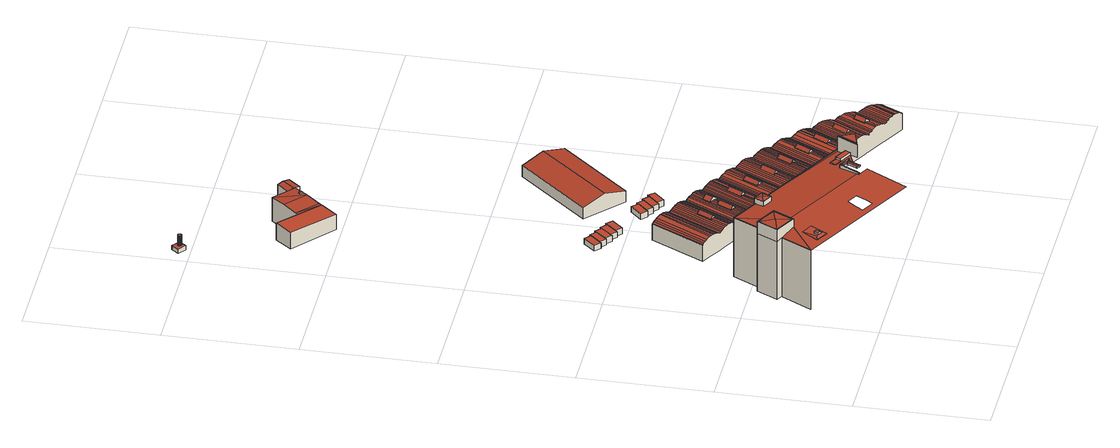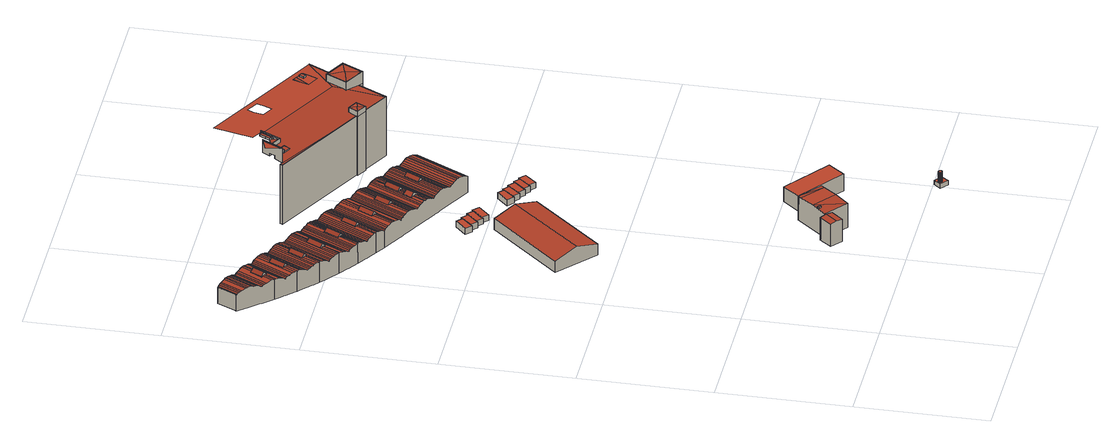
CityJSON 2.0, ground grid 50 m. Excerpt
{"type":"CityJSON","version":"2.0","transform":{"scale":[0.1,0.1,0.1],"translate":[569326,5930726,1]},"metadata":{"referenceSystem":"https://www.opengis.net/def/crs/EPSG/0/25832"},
"CityObjects":{
"building1":{"type":"Building","attributes":{"Grundfläche 2D":"4232.058276","Grundhöhe NN":"5.344"},"children":["building1-1","building1-2","building1-3","building1-4","building1-5","building1-6","building1-7","building1-8","building1-9","building1-10"],"geometry":[{"type":"MultiSurface","lod":"3","boundaries":[[[0,1,2,3,4,5]],[[6,7,8,9]],[[10,3,2,11]],[[7,6,10,11]],[[12,13,14]],[[11,2,1]],[[15,16,12,14]],[[5,17,0]],[[14,18,19,15]],[[18,14,13,20]],[[7,21,22,8]],[[21,23,24,22]],[[25,16,15,19],[26,27,28,29]],[[30,31,32]],[[18,20,33]],[[19,18,33,25]],[[32,34,30]],[[23,35,36,24]],[[34,37,30]],[[31,30,37,38,39]],[[40,41,42]],[[35,43,44,36]],[[45,46,43,35,47]],[[48,49,50,51,41,40,52,17,5,4,53],[54,55,56,57,58,59],[13,12,16,25,33,20]],[[43,60,61,44]],[[62,63,64]],[[62,64,65,66,67,68]],[[60,69,70,61]],[[71,72,66,65,64]],[[69,73,74,70]],[[72,71,64,63,75]],[[73,76,77,74]],[[78,79,80,81,82,83,76,84,85,86,87,60,43,46,45,88,42,41,51,89,90,91,92,93,94,95,96]],[[97,76,83]],[[76,97,98,77]],[[99,100,101]],[[99,102,100]],[[100,102,103,104,105,106]],[[103,107,104]],[[82,108,109,97,83]],[[110,111,112,113]],[[96,95,114,112,111,78]],[[115,113,112,114]],[[79,110,113,115,81,80]],[[115,114,95,94,116,117,118,119,120,121,122,82,81]],[[122,121,120,119,123,124,125,126]],[[127,128,129,130]],[[131,132,133,134]],[[133,135,134]],[[97,109,136,98]]],"semantics":{"surfaces":[{"type":"WallSurface"},{"type":"RoofSurface"}],"values":[0,0,1,0,0,1,1,1,1,0,0,0,1,1,0,1,1,0,1,1,1,0,1,1,0,1,1,0,1,0,1,0,1,1,0,1,1,1,1,1,0,0,1,0,0,0,0,0,1,0]}}]},
"building1-1":{"type":"BuildingInstallation","parents":["building1"],"geometry":[{"type":"MultiSurface","lod":"3","boundaries":[[[137,138,139,140]],[[140,139,29,28]],[[137,140,28,27]],[[138,137,27,26]],[[139,138,26,29]]],"semantics":{"surfaces":[{"type":"RoofSurface"},{"type":"WallSurface"}],"values":[0,1,1,1,1]}}]},
"building1-2":{"type":"BuildingInstallation","parents":["building1"],"geometry":[{"type":"MultiSurface","lod":"3","boundaries":[[[141,142,143,144]],[[141,23,21,142]],[[144,143,32,31]]],"semantics":{"surfaces":[{"type":"RoofSurface"},{"type":"WallSurface"}],"values":[0,1,1]}}]},
"building1-3":{"type":"BuildingInstallation","parents":["building1"],"geometry":[{"type":"MultiSurface","lod":"3","boundaries":[[[145,146,147,143,142,148,149,150,151,152,153,141,144,154]],[[148,142,21,7,11,1,0,17,52,150,149]],[[88,151,150,52,40,42]],[[155,156,35,23,141,153,152,151,88,45,47]],[[38,37,146,145,154,144,31,39]],[[147,146,37,34]],[[143,147,34,32]]],"semantics":{"surfaces":[{"type":"RoofSurface"},{"type":"WallSurface"}],"values":[0,1,1,1,1,1,1]}}]},
"building1-4":{"type":"BuildingInstallation","parents":["building1"],"geometry":[{"type":"MultiSurface","lod":"3","boundaries":[[[157,158,159,156,155,160]],[[60,43,159,158]],[[43,35,156,159]],[[46,161,160,155,47]],[[157,160,161,87]]],"semantics":{"surfaces":[{"type":"RoofSurface"},{"type":"WallSurface"}],"values":[0,1,1,1,1]}}]},
"building1-5":{"type":"BuildingInstallation","parents":["building1"],"geometry":[{"type":"MultiSurface","lod":"3","boundaries":[[[162,163,63,62]],[[162,86,85,163]]],"semantics":{"surfaces":[{"type":"RoofSurface"},{"type":"WallSurface"}],"values":[0,1]}}]},
"building1-6":{"type":"BuildingInstallation","parents":["building1"],"geometry":[{"type":"MultiSurface","lod":"3","boundaries":[[[72,63,163,164,165,166,167,162,62,66]],[[168,76,73,166,165,164,163,85,84,169]],[[166,73,69,167]],[[157,87,86,162,167,69,60,158]],[[67,66,62,68]],[[63,72,75]]],"semantics":{"surfaces":[{"type":"RoofSurface"},{"type":"WallSurface"}],"values":[0,1,1,1,1,1]}}]},
"building1-7":{"type":"BuildingInstallation","parents":["building1"],"geometry":[{"type":"MultiSurface","lod":"3","boundaries":[[[170,171,172,173,174,175,176]],[[171,177,178,179,174,173,172]],[[180,181,174,179,182,183]],[[184,175,174,181,185]],[[186,187,176,175,184,188]],[[170,176,187,189]],[[103,171,170,189,107]],[[99,101,190,177,171,103,102]],[[191,178,177,190,192]],[[179,178,191,182]]],"semantics":{"surfaces":[{"type":"RoofSurface"},{"type":"WallSurface"}],"values":[0,0,1,1,1,1,1,1,1,1]}}]},
"building1-8":{"type":"BuildingInstallation","parents":["building1"],"geometry":[{"type":"MultiSurface","lod":"3","boundaries":[[[169,193,194,108,109,195,168]],[[97,195,109]],[[168,195,97,76]],[[193,169,84,83]],[[83,196,194,193]],[[194,196,108]]],"semantics":{"surfaces":[{"type":"RoofSurface"},{"type":"WallSurface"}],"values":[0,1,1,1,1,1]}}]},
"building1-9":{"type":"BuildingInstallation","parents":["building1"],"geometry":[{"type":"MultiSurface","lod":"3","boundaries":[[[197,198,199,200,201,202,203,204,205,206]],[[197,50,49,198]],[[207,208,209,210,202,201,200,211,199,212,213]],[[105,203,202,210,106]],[[91,205,204,92]],[[206,205,91,90,89]],[[197,206,89,51,50]]],"semantics":{"surfaces":[{"type":"RoofSurface"},{"type":"WallSurface"}],"values":[0,1,1,1,1,1,1]}}]},
"building1-10":{"type":"BuildingInstallation","parents":["building1"],"geometry":[{"type":"MultiSurface","lod":"3","boundaries":[[[214,111,110,215,216,217]],[[218,219,216,215]],[[78,111,214,220]],[[110,79,218,215]],[[219,221,217,216]],[[221,220,214,217]]],"semantics":{"surfaces":[{"type":"RoofSurface"},{"type":"WallSurface"}],"values":[0,1,1,1,1,1]}}]},
"building2":{"type":"Building","attributes":{"Grundfläche 2D":"17.671899","Grundhöhe NN":"5.430"},"geometry":[{"type":"Solid","lod":"3","boundaries":[[[[222,223,224,225]],[[223,222,226,227]],[[224,223,227,228]],[[225,224,228,229]],[[222,225,229,226]],[[227,226,229,228]]]],"semantics":{"surfaces":[{"type":"RoofSurface"},{"type":"WallSurface"},{"type":"GroundSurface"}],"values":[[0,1,1,1,1,2]]}}]},
"building3":{"type":"Building","attributes":{"Grundfläche 2D":"17.620661","Grundhöhe NN":"5.387"},"geometry":[{"type":"Solid","lod":"3","boundaries":[[[[230,231,232,233]],[[231,230,234,235]],[[232,231,235,236]],[[233,232,236,237]],[[230,233,237,234]],[[235,234,237,236]]]],"semantics":{"surfaces":[{"type":"RoofSurface"},{"type":"WallSurface"},{"type":"GroundSurface"}],"values":[[0,1,1,1,1,2]]}}]},
"building4":{"type":"Building","attributes":{"Grundfläche 2D":"17.917805","Grundhöhe NN":"5.372"},"geometry":[{"type":"Solid","lod":"3","boundaries":[[[[238,239,240,241]],[[239,238,242,243]],[[240,239,243,244]],[[241,240,244,245]],[[238,241,245,242]],[[243,242,245,244]]]],"semantics":{"surfaces":[{"type":"RoofSurface"},{"type":"WallSurface"},{"type":"GroundSurface"}],"values":[[0,1,1,1,1,2]]}}]},
"building5":{"type":"Building","attributes":{"Grundfläche 2D":"17.770800","Grundhöhe NN":"5.353"},"geometry":[{"type":"Solid","lod":"3","boundaries":[[[[246,247,248,249]],[[247,246,250,251]],[[248,247,251,252]],[[249,248,252,253]],[[246,249,253,250]],[[251,250,253,252]]]],"semantics":{"surfaces":[{"type":"RoofSurface"},{"type":"WallSurface"},{"type":"GroundSurface"}],"values":[[0,1,1,1,1,2]]}}]},
"building6":{"type":"Building","attributes":{"Grundfläche 2D":"17.870424","Grundhöhe NN":"5.339"},"geometry":[{"type":"Solid","lod":"3","boundaries":[[[[254,255,256,257]],[[255,254,258,259]],[[256,255,259,260]],[[257,256,260,261]],[[254,257,261,258]],[[259,258,261,260]]]],"semantics":{"surfaces":[{"type":"RoofSurface"},{"type":"WallSurface"},{"type":"GroundSurface"}],"values":[[0,1,1,1,1,2]]}}]},
"building7":{"type":"Building","attributes":{"Grundfläche 2D":"12.227384","Grundhöhe NN":"4.898"},"children":["building7-1"],"geometry":[{"type":"Solid","lod":"3","boundaries":[[[[262,263,264,265]],[[263,262,266,267]],[[264,263,267,268]],[[265,264,268,269]],[[262,265,269,266]],[[267,266,269,268]]]],"semantics":{"surfaces":[{"type":"RoofSurface"},{"type":"WallSurface"},{"type":"GroundSurface"}],"values":[[0,1,1,1,1,2]]}}]},
"building7-1":{"type":"BuildingInstallation","parents":["building7"],"geometry":[{"type":"MultiSurface","lod":"3","boundaries":[[[270,271,272,273,274,275,276,277,278,279,280,281,282,283,284,285,286,287,288,289,290,291,292,293,294,295,296,297,298,299,300,301,302,303,304,305,306,307,308,309,310,311,312,313,314,315,316,317,318,319,320,321]],[[274,273,322,323]],[[275,274,323,324]],[[276,275,324,325]],[[277,276,325,326]],[[271,270,327,328]],[[272,271,328,329]],[[273,272,329,322]],[[278,277,326,330]],[[279,278,330,331]],[[280,279,331,332]],[[281,280,332,333]],[[282,281,333,334]],[[283,282,334,335]],[[284,283,335,336]],[[285,284,336,337]],[[286,285,337,338]],[[287,286,338,339]],[[288,287,339,340]],[[289,288,340,341]],[[290,289,341,342]],[[291,290,342,343]],[[292,291,343,344]],[[293,292,344,345]],[[294,293,345,346]],[[295,294,346,347]],[[296,295,347,348]],[[297,296,348,349]],[[298,297,349,350]],[[299,298,350,351]],[[300,299,351,352]],[[301,300,352,353]],[[302,301,353,354]],[[303,302,354,355]],[[304,303,355,356]],[[305,304,356,357]],[[306,305,357,358]],[[307,306,358,359]],[[308,307,359,360]],[[309,308,360,361]],[[310,309,361,362]],[[311,310,362,363]],[[312,311,363,364]],[[313,312,364,365]],[[314,313,365,366]],[[315,314,366,367]],[[316,315,367,368]],[[317,316,368,369]],[[318,317,369,370]],[[319,318,370,371]],[[320,319,371,372]],[[321,320,372,373]],[[270,321,373,327]]],"semantics":{"surfaces":[{"type":"RoofSurface"},{"type":"WallSurface"}],"values":[0,1,1,1,1,1,1,1,1,1,1,1,1,1,1,1,1,1,1,1,1,1,1,1,1,1,1,1,1,1,1,1,1,1,1,1,1,1,1,1,1,1,1,1,1,1,1,1,1,1,1,1,1]}}]},
"building8":{"type":"Building","attributes":{"Grundfläche 2D":"169.383921","Grundhöhe NN":"5.708"},"geometry":[{"type":"Solid","lod":"3","boundaries":[[[[374,375,376,377]],[[375,374,378,379]],[[376,375,379,380]],[[377,376,380,381]],[[374,377,381,378]],[[379,378,381,380]]]],"semantics":{"surfaces":[{"type":"RoofSurface"},{"type":"WallSurface"},{"type":"GroundSurface"}],"values":[[0,1,1,1,1,2]]}}]},
"building9":{"type":"Building","attributes":{"Grundfläche 2D":"17.768651","Grundhöhe NN":"5.305"},"geometry":[{"type":"Solid","lod":"3","boundaries":[[[[382,383,384,385]],[[383,382,386,387]],[[384,383,387,388]],[[385,384,388,389]],[[382,385,389,386]],[[387,386,389,388]]]],"semantics":{"surfaces":[{"type":"RoofSurface"},{"type":"WallSurface"},{"type":"GroundSurface"}],"values":[[0,1,1,1,1,2]]}}]},
"building10":{"type":"Building","attributes":{"Grundfläche 2D":"17.772839","Grundhöhe NN":"5.335"},"geometry":[{"type":"Solid","lod":"3","boundaries":[[[[390,391,392,393]],[[391,390,394,395]],[[392,391,395,396]],[[393,392,396,397]],[[390,393,397,394]],[[395,394,397,396]]]],"semantics":{"surfaces":[{"type":"RoofSurface"},{"type":"WallSurface"},{"type":"GroundSurface"}],"values":[[0,1,1,1,1,2]]}}]},
"building11":{"type":"Building","attributes":{"Grundfläche 2D":"17.770718","Grundhöhe NN":"5.344"},"geometry":[{"type":"Solid","lod":"3","boundaries":[[[[398,399,400,401]],[[399,398,402,403]],[[400,399,403,404]],[[401,400,404,405]],[[398,401,405,402]],[[403,402,405,404]]]],"semantics":{"surfaces":[{"type":"RoofSurface"},{"type":"WallSurface"},{"type":"GroundSurface"}],"values":[[0,1,1,1,1,2]]}}]},
"building12":{"type":"Building","attributes":{"Grundfläche 2D":"17.770717","Grundhöhe NN":"5.335"},"geometry":[{"type":"Solid","lod":"3","boundaries":[[[[406,407,408,409]],[[406,409,410,411]],[[407,406,411,412]],[[408,407,412,413]],[[409,408,413,410]],[[412,411,410,413]]]],"semantics":{"surfaces":[{"type":"RoofSurface"},{"type":"WallSurface"},{"type":"GroundSurface"}],"values":[[0,1,1,1,1,2]]}}]},
"building13":{"type":"Building","attributes":{"Grundfläche 2D":"2278.300363","Grundhöhe NN":"5.347"},"geometry":[{"type":"Solid","lod":"3","boundaries":[[[[414,415,416,417]],[[415,418,419,420,416]],[[421,422,423,424,425]],[[422,426,427,428,423]],[[429,430,431,432,433,434,435,436]],[[430,437,438,431]],[[439,440,441,442,443,444,445]],[[441,446,447,442]],[[448,449,450]],[[451,449,448]],[[451,452,453,454,455,449]],[[449,455,456,457,458,459]],[[457,460,461,458]],[[460,462,463,461]],[[462,464,465,466,467,463]],[[465,468,469,466]],[[468,470,471,469]],[[470,472,473,474,475,471]],[[473,476,477,474]],[[476,478,479,477]],[[478,480,481,479]],[[480,482,483,481]],[[482,484,485,483]],[[485,484,486,487,488,489]],[[488,487,490,491,492,493]],[[491,494,495,492]],[[494,496,497,495]],[[497,496,498,499,500,501,502,503,504,505,506,507]],[[508,501,500,509,510]],[[511,512,505,504,513]],[[514,515,516,517,518,519,520,521,522,523]],[[520,524,525,521]],[[524,526,527,525]],[[526,528,529,527]],[[529,528,530,531,532,533]],[[532,531,534,535,536,537]],[[535,538,539,536]],[[538,540,541,539]],[[540,542,543,544,545,541]],[[546,547,438,437,548,549,544,543]],[[550,547,546,551,552]],[[553,554,549,548,555]],[[556,435,434,557,558,559,560,561]],[[559,562,563,560]],[[562,564,565,563]],[[564,566,567,565]],[[566,568,569,567]],[[569,568,570,571,572,573]],[[572,571,574,575,576,577]],[[575,578,579,576]],[[578,580,581,579]],[[580,582,583,581]],[[582,584,585,583]],[[586,587,588,589,590,585,584,591]],[[586,591,592,593]],[[594,595,590,589,596]],[[597,598,599,600,601,602,603,604]],[[602,605,606,607,608,603]],[[606,609,610,611,612,607]],[[611,610,613,614,615,616]],[[615,614,617,618,619,620]],[[618,621,622,619]],[[621,623,624,622]],[[623,625,626,624]],[[625,627,628,626]],[[629,630,631,632,633,628,627,634]],[[635,636,629,634]],[[637,633,632,638]],[[639,640,641,642,643,644,645,646,647,648]],[[646,637,638,649,647]],[[636,635,641,640]],[[643,650,651,644]],[[650,652,653,651]],[[652,654,655,653]],[[655,654,656,657,658,659]],[[658,657,660,661,662]],[[660,663,664,661]],[[663,665,666,664]],[[665,667,668,666]],[[667,669,670,668]],[[671,672,673,674,675,676,677,678,679,670,669,680]],[[672,671,681,682]],[[683,678,677,684]],[[685,686,682,681]],[[685,687,688,686]],[[689,690,691,692]],[[684,691,690,683]],[[692,693,694,688,687,695,696,689]],[[695,697,698,696]],[[697,699,700,698]],[[699,701,702,700]],[[701,703,704,702]],[[704,703,705,706,707,708]],[[707,706,709,710,711,712]],[[710,713,714,711]],[[713,715,716,714]],[[715,717,718,716]],[[717,719,720,721,722,723,724,725,726,718]],[[727,728,729,730]],[[731,732,733,734]],[[727,730,735,736,731,734,737]],[[735,738,739,736]],[[738,740,741,739]],[[740,742,743,741]],[[742,744,745,746,743]],[[746,745,747,748,749,750]],[[748,751,752,749]],[[751,753,754,752]],[[753,755,756,754]],[[755,757,758,759,760,761,762,763,764,756]],[[765,766,767,768,769,770,771,772]],[[770,773,774,775,776,771]],[[774,777,778,775]],[[777,779,780,778]],[[779,781,782,783,784,780]],[[782,785,786,787,788,783]],[[786,789,790,787]],[[789,791,792,790]],[[791,793,794,792]],[[793,795,796,794]],[[795,797,798,799,800,801,802,803,804,796]],[[805,806,807,808,809,810,811,812]],[[810,813,814,811]],[[813,815,816,814]],[[815,817,818,816]],[[817,819,820,818]],[[819,821,822,820]],[[821,823,824,825,826,822]],[[824,827,828,829,830,825]],[[828,831,832,833,834,829]],[[832,835,836,833]],[[837,838,836,835,839,840]],[[841,842,843,840,839,844]],[[845,846,838,837,847,848,849,850]],[[845,851,846]],[[847,852,853,848]],[[854,855,856,857]],[[858,859,860,861,862,863,864,865]],[[863,866,867,856,855,868,869,864]],[[868,870,871,869]],[[870,872,873,871]],[[872,874,875,876,877,873]],[[875,878,879,876]],[[880,881,882,879,878]],[[881,883,884,882]],[[883,885,886,884]],[[885,887,888,886]],[[887,889,890,888]],[[891,892,893,894,890,889,895,896]],[[897,898,899,900,901,902,903,904]],[[902,905,906,903]],[[905,907,908,906]],[[907,909,910,908]],[[909,911,912,910]],[[911,913,914,912]],[[913,915,916,914]],[[915,917,918,916]],[[917,919,920,918]],[[919,921,922,920]],[[921,923,924,922]],[[923,925,926,924]],[[925,927,928,926]],[[927,929,930,931,932,928]],[[930,933,934,931]],[[933,935,936,934]],[[935,937,938,936]],[[937,939,940,938]],[[897,904,941,942,943]],[[944,901,900,945]],[[893,942,941,894]],[[944,945,896,895]],[[858,865,946,947,948]],[[949,950,854,857,951]],[[862,861,952,953,954]],[[845,947,946,851]],[[852,953,952,853]],[[841,950,949,842]],[[955,805,812,956]],[[957,809,808,958]],[[957,958,799,798]],[[956,803,802,955]],[[959,765,772,960]],[[961,769,768,962]],[[758,961,962,963,759]],[[960,763,762,959]],[[733,732,964,965,966]],[[967,968,729,728]],[[964,725,724,965]],[[720,968,967,721]],[[594,597,604,595]],[[592,601,600,593]],[[553,556,561,554]],[[551,558,557,552]],[[511,514,523,512]],[[509,518,517,510]],[[969,970,971,972,973]],[[971,588,587,972]],[[859,974,975,860]],[[975,974,976,977,978,979]],[[980,981,982,983]],[[982,981,984,985,986,987]],[[988,989,990,991,992,993]],[[990,994,995,991]],[[996,997,998,999,1000,1001]],[[998,1002,1003,999]],[[1004,1005,1006,1007,1008,1009,1010]],[[1007,1011,1012,1008]],[[1013,1014,1015,1016]],[[1017,1015,1014,1018,1019,1020,1021,1022]],[[649,638,632,631,419,418,415,414,648,647]],[[631,630,420,419]],[[420,630,629,636,640,639,417,416]],[[639,648,414,417]],[[737,734,421,425]],[[733,966,965,724,723,427,426,422,421,734]],[[723,722,428,427]],[[967,728,727,424,423,428,722,721]],[[727,737,425,424]],[[436,435,556,553,555,548,437,430,429]],[[552,557,434,433,432,431,438,547,550]],[[439,445,806,805,955,802,801,446,441,440]],[[807,806,445,444]],[[801,800,447,446]],[[444,443,442,447,800,799,958,808,807]],[[598,597,594,596,589,588,971,970,969]],[[600,599,973,972,587,586,593]],[[599,598,969,973]],[[974,859,858,948,947,845,850,849,978,977,976]],[[849,848,979,978]],[[848,853,952,861,860,975,979]],[[980,898,897,943,942,893,892,985,984,981]],[[892,891,986,985]],[[891,896,945,900,899,983,982,987,986]],[[899,898,980,983]],[[837,840,988,993]],[[842,949,951,857,856,867,994,990,989,988,840,843]],[[995,994,867,866]],[[992,991,995,866,863,862,954,953,852,847,837,993]],[[997,996,766,765,959,762,761,1002,998]],[[1003,1002,761,760]],[[759,963,962,768,767,1001,1000,999,1003,760]],[[1001,767,766,996]],[[1006,1005,515,514,511,513,504,503,1011,1007]],[[1012,1011,503,502]],[[508,510,517,516,1004,1010,1009,1008,1012,502,501]],[[1005,1004,516,515]],[[675,1020,1019,1018,1014,1013,693,692,691,684,677,676]],[[675,674,1021,1020]],[[1021,674,673,672,682,686,688,694,1016,1015,1017,1022]],[[1013,1016,694,693]],[[1023,1024,453,452,451,448,450,1025,1026]],[[1027,1028,1029,1030,1031,1032,1033,1034,1035,509,500,499,498,496,494,491,490,487,486,484,482,480,478,476,473,472,470,468,465,464,462,460,457,456,455,454,453,1024,1036]],[[1037,1038,1039,1040,1041,1042,1043,1044,551,546,543,542,540,538,535,534,531,530,528,526,524,520,519,518,509,1035,1045]],[[1046,1047,1048,1049,1050,1051,1052,592,591,584,582,580,578,575,574,571,570,568,566,564,562,559,558,551,1044,1053]],[[1054,1055,1056,635,634,627,625,623,621,618,617,614,613,610,609,606,605,602,601,592,1052,1057]],[[1058,1059,1060,681,671,680,669,667,665,663,660,657,656,654,652,650,643,642,641,635,1056,1061]],[[1062,1063,1064,1065,1066,1067,968,720,719,717,715,713,710,709,706,705,703,701,699,697,695,687,685,681,1060,1068]],[[1069,745,744,742,740,738,735,730,729,968,1067,1070]],[[1071,1072,1073,1074,1075,1076,1077,1078,1079,1080,1081,1082,1083,1084,1085,1086,1087,1088,1089,1090,1091,939,937,935,933,930,929,927,925,923,921,919,917,915,913,911,909,907,905,902,901,944,895,889,887,885,883,881,880,878,875,874,872,870,868,855,854,950,841,844,839,835,832,831,828,827,824,823,821,819,817,815,813,810,809,957,798,797,795,793,791,789,786,785,782,781,779,777,774,773,770,769,961,758,757,755,753,751,748,747,745,1069,1092]],[[940,939,1091,1093]],[[1094,1095,1096,1097,1098,1099,1100,1101,1102,1103,1104,1105,1106,1107,1108,1109,1110,1111,1112,1113,1114,1115,1116,1117,1118,1119,1120,1121,1122,1123,1124,1125,1126,1127,1128,1129,1130,1131,1132,1133,1134,1135,1136,1137,1138,1139,1140,1141,1142,1025,450,449,459,458,461,463,467,466,469,471,475,474,477,479,481,483,485,489,488,493,492,495,497,507,506,505,512,523,522,521,525,527,529,533,532,537,536,539,541,545,544,549,554,561,560,563,565,567,569,573,572,577,576,579,581,583,585,590,595,604,603,608,607,612,611,616,615,620,619,622,624,626,628,633,637,646,645,644,651,653,655,659,658,662,661,664,666,668,670,679,678,683,690,689,696,698,700,702,704,708,707,712,711,714,716,718,726,725,964,732,731,736,739,741,743,746,750,749,752,754,756,764,763,960,772,771,776,775,778,780,784,783,788,787,790,792,794,796,804,803,956,812,811,814,816,818,820,822,826,825,830,829,834,833,836,838,846,851,946,865,864,869,871,873,877,876,879,882,884,886,888,890,894,941,904,903,906,908,910,912,914,916,918,920,922,924,926,928,932,931,934,936,938,940,1093,1143]],[[1066,1065,1064,1063,1062,1068,1060,1059,1058,1061,1056,1055,1054,1057,1052,1051,1050,1049,1048,1047,1046,1053,1044,1043,1042,1041,1040,1039,1038,1037,1045,1035,1034,1033,1032,1031,1030,1029,1028,1027,1036,1024,1023,1026,1025,1142,1141,1140,1139,1138,1137,1136,1135,1134,1133,1132,1131,1130,1129,1128,1127,1126,1125,1124,1123,1122,1121,1120,1119,1118,1117,1116,1115,1114,1113,1112,1111,1110,1109,1108,1107,1106,1105,1104,1103,1102,1101,1100,1099,1098,1097,1096,1095,1094,1143,1093,1091,1090,1089,1088,1087,1086,1085,1084,1083,1082,1081,1080,1079,1078,1077,1076,1075,1074,1073,1072,1071,1092,1069,1070,1067]]]],"semantics":{"surfaces":[{"type":"RoofSurface"},{"type":"WallSurface"},{"type":"GroundSurface"}],"values":[[0,0,0,0,0,0,0,0,0,0,0,0,0,0,0,0,0,0,0,0,0,0,0,0,0,0,0,0,0,0,0,0,0,0,0,0,0,0,0,0,0,0,0,0,0,0,0,0,0,0,0,0,0,0,0,0,0,0,0,0,0,0,0,0,0,0,0,0,0,0,0,0,0,0,0,0,0,0,0,0,0,0,0,0,0,0,0,0,0,0,0,0,0,0,0,0,0,0,0,0,0,0,0,0,0,0,0,0,0,0,0,0,0,0,0,0,0,0,0,0,0,0,0,0,0,0,0,0,0,0,0,0,0,0,0,0,0,0,0,0,0,0,0,0,0,0,0,0,0,0,0,0,0,0,0,0,0,0,0,0,0,0,0,0,0,0,0,0,0,0,0,0,0,0,0,0,0,0,0,0,0,0,0,0,0,0,0,0,0,0,0,0,0,0,0,0,0,0,0,0,0,0,0,0,0,0,0,0,0,1,1,1,1,1,1,1,1,1,1,1,1,1,1,1,1,1,1,1,1,1,1,1,1,1,1,1,1,1,1,1,1,1,1,1,1,1,1,1,1,1,1,1,1,1,1,1,1,1,1,1,1,2]]}}]},
"building14":{"type":"Building","attributes":{"Grundfläche 2D":"190.123237","Grundhöhe NN":"1.999"},"children":["building14-1"],"geometry":[{"type":"Solid","lod":"3","boundaries":[[[[1144,1145,1146]],[[1144,1146,1147]],[[1148,1144,1147,1149]],[[1150,1149,1151]],[[1148,1149,1150]],[[1152,1153,1154,1155]],[[1156,1152,1155,1157]],[[1157,1155,1154,1158,1159]],[[1156,1157,1159,1160]],[[1153,1152,1156,1160,1161]],[[1154,1153,1161,1158]],[[1146,1145,1162,1163]],[[1151,1149,1147,1146,1163,1164]],[[1150,1151,1164,1165]],[[1145,1144,1148,1150,1165,1162]],[[1159,1158,1161,1160]],[[1164,1163,1162,1165]]]],"semantics":{"surfaces":[{"type":"RoofSurface"},{"type":"WallSurface"},{"type":"GroundSurface"}],"values":[[0,0,0,0,0,0,0,1,1,1,1,1,1,1,1,2,2]]}}]},
"building14-1":{"type":"BuildingInstallation","parents":["building14"],"geometry":[{"type":"MultiSurface","lod":"3","boundaries":[[[1166,1167,1168,1169]],[[1169,1168,1170,1171]],[[1166,1169,1171,1172]],[[1167,1166,1172,1173]],[[1168,1167,1173,1170]]],"semantics":{"surfaces":[{"type":"RoofSurface"},{"type":"WallSurface"}],"values":[0,1,1,1,1]}}]},
"building15":{"type":"Building","attributes":{"Grundfläche 2D":"675.379232","Grundhöhe NN":"5.454"},"geometry":[{"type":"Solid","lod":"3","boundaries":[[[[1174,1175,1176,1177]],[[1178,1174,1177,1179]],[[1179,1177,1176,1180,1181]],[[1178,1179,1181,1182]],[[1175,1174,1178,1182,1183]],[[1176,1175,1183,1180]],[[1181,1180,1183,1182]]]],"semantics":{"surfaces":[{"type":"RoofSurface"},{"type":"WallSurface"},{"type":"GroundSurface"}],"values":[[0,0,1,1,1,1,2]]}}]}
},
"vertices":[
[121,376,290],[121,376,291],[60,260,291],[59,259,291],[59,259,290],[60,260,290],[57,258,290],[120,376,290],[120,376,44],[57,258,44],[57,258,291],[120,376,291],[140,275,295],[126,249,292],[126,249,293],[138,253,301],[159,308,299],[178,346,303],[174,224,293],[170,236,301],[174,224,292],[98,388,285],[98,388,44],[140,468,285],[140,468,44],[204,285,299],[158,266,300],[170,260,300],[161,243,301],[150,249,301],[161,406,340],[141,465,334],[101,389,334],[188,250,295],[180,347,334],[162,457,290],[162,457,44],[220,424,334],[161,455,334],[160,455,334],[183,349,304],[215,372,307],[216,412,304],[220,568,290],[220,568,44],[217,428,302],[220,565,290],[163,456,290],[603,160,307],[563,181,307],[562,182,307],[565,188,307],[181,344,303],[539,6,290],[389,187,299],[433,164,299],[418,130,295],[403,103,292],[356,128,292],[370,155,295],[328,511,290],[328,511,44],[314,479,312],[349,460,312],[341,486,315],[332,512,312],[331,513,312],[330,511,312],[329,507,312],[330,516,290],[330,516,44],[366,494,312],[367,494,312],[370,495,290],[370,495,44],[366,492,312],[368,490,290],[368,490,44],[651,264,297],[661,284,294],[690,268,294],[708,259,295],[725,290,291],[423,459,290],[367,489,290],[350,457,293],[310,478,293],[327,510,290],[223,425,302],[603,259,299],[643,238,299],[648,235,299],[647,234,300],[637,216,302],[698,239,297],[698,240,297],[669,255,297],[740,294,290],[740,294,44],[609,232,315],[610,233,315],[609,233,315],[610,232,315],[616,229,315],[622,226,315],[645,235,311],[604,257,311],[621,226,315],[733,286,291],[735,285,291],[661,284,298],[651,264,300],[651,264,308],[661,284,308],[698,240,308],[708,259,308],[685,215,300],[683,211,300],[683,211,317],[683,211,352],[685,215,352],[698,239,352],[725,290,352],[683,211,354],[685,215,354],[698,239,354],[725,290,354],[688,214,352],[726,286,352],[726,286,354],[688,214,354],[727,281,352],[693,215,352],[693,215,355],[727,281,355],[743,231,359],[735,285,44],
[170,260,307],[158,266,307],[150,249,307],[161,243,307],
[140,468,335],[98,388,335],[101,389,335],[141,465,335],
[161,455,335],[220,424,335],[180,347,335],[120,376,335],[121,376,335],[181,344,335],[223,425,335],[163,456,335],[162,457,335],[160,455,335],[163,456,291],[162,457,291],
[327,510,291],[328,511,291],[220,568,291],[221,566,291],[221,566,290],
[310,478,312],[350,457,312],
[367,489,312],[368,490,312],[370,495,312],[330,516,312],[368,490,291],[367,489,291],
[622,225,322],[616,229,324],[612,223,324],[597,194,324],[594,189,324],[601,185,322],[612,206,322],[608,233,322],[589,197,322],[587,193,322],[590,191,315],[594,189,315],[587,193,315],[588,192,315],[601,185,315],[599,186,315],[607,196,315],[612,206,315],[605,192,315],[622,225,315],[608,233,315],[589,197,315],[607,231,315],
[423,459,291],[737,294,291],[740,294,291],[737,294,290],
[562,182,314],[563,181,314],[564,182,314],[567,188,314],[568,189,314],[603,257,314],[645,235,314],[647,234,314],[648,235,314],[603,259,314],[567,188,311],[568,189,311],[569,191,311],[603,257,311],[567,187,314],[564,182,311],[567,187,311],
[650,263,300],[661,285,298],[635,299,298],[624,277,300],[661,285,294],[635,299,294],[650,263,297],[624,277,297],
[315,1066,68],[355,1110,68],[333,1130,68],[293,1086,68],[315,1066,44],[355,1110,44],[333,1130,44],[293,1086,44],
[320,1072,68],[342,1052,68],[382,1096,68],[360,1116,68],[320,1072,44],[342,1052,44],[382,1096,44],[360,1116,44],
[348,1058,68],[370,1037,68],[410,1081,68],[388,1102,68],[348,1058,44],[370,1037,44],[410,1081,44],[388,1102,44],
[376,1044,68],[398,1024,68],[438,1068,68],[416,1088,68],[376,1044,44],[398,1024,44],[438,1068,44],[416,1088,44],
[404,1030,68],[426,1010,68],[466,1053,68],[444,1074,68],[404,1030,43],[426,1010,43],[466,1053,43],[444,1074,43],
[6,2534,57],[35,2512,57],[55,2538,57],[27,2561,57],[6,2534,39],[35,2512,39],[55,2538,39],[27,2561,39],
[30,2532,97],[30,2531,97],[31,2531,97],[31,2530,97],[32,2530,97],[32,2529,97],[33,2529,97],[34,2528,97],[35,2528,97],[36,2528,97],[37,2528,97],[38,2528,97],[39,2528,97],[40,2529,97],[41,2529,97],[41,2530,97],[42,2530,97],[42,2531,97],[43,2531,97],[43,2532,97],[43,2533,97],[44,2533,97],[44,2534,97],[44,2535,97],[44,2536,97],[44,2537,97],[43,2537,97],[43,2538,97],[43,2539,97],[42,2540,97],[41,2541,97],[40,2541,97],[40,2542,97],[39,2542,97],[38,2542,97],[37,2542,97],[36,2542,97],[35,2542,97],[34,2542,97],[33,2542,97],[33,2541,97],[32,2541,97],[31,2540,97],[31,2539,97],[30,2539,97],[30,2538,97],[30,2537,97],[29,2537,97],[29,2536,97],[29,2535,97],[29,2534,97],[30,2533,97],[31,2530,57],[32,2530,57],[32,2529,57],[33,2529,57],[34,2528,57],[30,2532,57],[30,2531,57],[31,2531,57],[35,2528,57],[36,2528,57],[37,2528,57],[38,2528,57],[39,2528,57],[40,2529,57],[41,2529,57],[41,2530,57],[42,2530,57],[42,2531,57],[43,2531,57],[43,2532,57],[43,2533,57],[44,2533,57],[44,2534,57],[44,2535,57],[44,2536,57],[44,2537,57],[43,2537,57],[43,2538,57],[43,2539,57],[42,2540,57],[41,2541,57],[40,2541,57],[40,2542,57],[39,2542,57],[38,2542,57],[37,2542,57],[36,2542,57],[35,2542,57],[34,2542,57],[33,2542,57],[33,2541,57],[32,2541,57],[31,2540,57],[31,2539,57],[30,2539,57],[30,2538,57],[30,2537,57],[29,2537,57],[29,2536,57],[29,2535,57],[29,2534,57],[30,2533,57],
[98,2145,117],[259,2012,109],[311,2075,109],[149,2208,117],[98,2145,47],[259,2012,47],[311,2075,47],[149,2208,47],
[555,944,67],[597,985,67],[575,1007,67],[533,965,67],[555,944,43],[597,985,43],[575,1007,43],[533,965,43],
[582,929,67],[624,971,67],[603,992,67],[561,950,67],[582,929,43],[624,971,43],[603,992,43],[561,950,43],
[611,915,67],[652,956,67],[631,978,67],[589,936,67],[611,915,43],[652,956,43],[631,978,43],[589,936,43],
[681,942,67],[660,964,67],[618,922,67],[639,901,67],[639,901,43],[681,942,43],[660,964,43],[618,922,43],
[947,437,127],[958,432,139],[988,487,139],[977,493,127],[959,431,139],[969,426,127],[999,482,127],[786,531,127],[796,525,139],[826,581,139],[815,587,127],[785,531,127],[797,525,139],[807,519,127],[837,575,127],[1113,326,138],[1114,326,139],[1144,381,139],[1143,382,138],[1135,386,130],[1133,387,127],[1103,331,127],[1106,330,130],[1125,320,127],[1154,376,127],[626,617,132],[631,614,138],[632,613,139],[661,669,139],[660,670,138],[650,675,127],[621,619,127],[643,607,127],[672,663,127],[1302,170,110],[1297,168,112],[1300,167,110],[1337,238,110],[1338,240,110],[1339,242,110],[1338,243,111],[1337,245,112],[1336,245,113],[1334,249,116],[1292,171,116],[1294,170,114],[1329,254,119],[1287,174,119],[1325,259,121],[1282,176,121],[1320,265,123],[1314,272,125],[1268,184,125],[1275,180,123],[1310,276,127],[1262,187,127],[1306,281,128],[1257,189,128],[1302,286,128],[1299,290,127],[1248,194,127],[1253,192,128],[1293,297,125],[1241,198,125],[1288,302,123],[1234,201,123],[1283,308,121],[1228,205,121],[1278,313,119],[1223,207,119],[1274,318,116],[1218,210,116],[1272,320,114],[1271,322,112],[1213,213,112],[1214,212,113],[1270,322,112],[1267,326,116],[1208,215,116],[1211,214,113],[1263,330,119],[1203,218,119],[1259,336,121],[1198,221,121],[1254,341,123],[1250,346,124],[1244,352,127],[1224,315,127],[1228,313,125],[1205,269,125],[1201,271,127],[1179,230,127],[1187,226,124],[1192,224,123],[1217,319,128],[1238,360,128],[1216,319,128],[1193,276,128],[1172,234,128],[1194,275,128],[1186,279,127],[1183,281,126],[1205,325,126],[1209,322,127],[1232,365,127],[1225,372,124],[1220,377,123],[1151,245,123],[1157,242,124],[1165,238,127],[1216,382,121],[1145,248,121],[1212,386,119],[1140,251,119],[1207,390,116],[1135,254,116],[1204,393,113],[1204,394,112],[1131,256,112],[1132,255,113],[1202,395,113],[1200,398,116],[1127,258,116],[1129,257,113],[1196,401,119],[1122,261,119],[1192,406,122],[1117,263,122],[1187,411,124],[1182,416,126],[1105,270,126],[1111,266,124],[1175,423,128],[1151,378,128],[1121,322,128],[1096,274,128],[1144,381,128],[1168,430,128],[1143,382,128],[1113,326,128],[1088,279,128],[1114,326,128],[1106,330,128],[1135,386,128],[1161,436,128],[1156,441,126],[1074,286,126],[1081,283,128],[1150,446,124],[1068,289,124],[1145,450,122],[1062,292,122],[1141,454,119],[1057,295,119],[1137,458,116],[1052,298,116],[1134,460,113],[1133,462,112],[1047,300,112],[1049,299,113],[1132,462,113],[1129,465,116],[1043,302,116],[1046,301,113],[1125,469,118],[1038,305,118],[1120,473,121],[1033,308,121],[1115,478,124],[1027,311,124],[1109,482,126],[1021,314,126],[1074,432,128],[1077,430,127],[1048,374,127],[1044,376,128],[1013,318,128],[1103,488,128],[1096,494,128],[1066,436,128],[1036,380,128],[1006,322,128],[1037,380,128],[1030,384,128],[1026,386,126],[1055,442,126],[1060,439,128],[1091,498,128],[1085,503,126],[993,329,126],[1000,325,128],[1080,507,124],[1074,512,121],[981,335,121],[987,332,124],[1068,516,118],[1063,520,116],[968,342,116],[974,339,118],[1061,522,114],[1059,524,112],[964,344,112],[966,343,114],[1058,524,112],[1055,526,116],[960,346,116],[963,344,113],[1050,530,118],[955,349,118],[1045,534,121],[949,352,121],[1040,538,123],[943,355,123],[1033,543,125],[936,359,125],[995,484,127],[999,482,126],[969,426,126],[965,428,127],[930,362,127],[1028,548,127],[1023,552,128],[988,487,128],[924,365,128],[959,431,128],[977,493,125],[983,490,127],[1017,556,127],[1012,560,125],[1005,564,123],[906,375,123],[912,371,125],[918,368,127],[953,434,127],[947,437,125],[958,432,128],[999,568,121],[899,378,121],[993,572,118],[892,382,118],[988,576,116],[887,385,116],[985,578,113],[983,579,112],[882,387,112],[883,387,113],[979,582,116],[877,390,116],[880,388,113],[974,585,119],[872,393,119],[969,589,121],[867,395,121],[964,592,123],[862,398,123],[959,596,124],[856,401,124],[950,602,128],[913,533,128],[918,530,126],[919,530,126],[890,474,126],[889,474,126],[884,477,128],[846,406,128],[851,404,126],[955,599,126],[945,605,128],[908,536,128],[841,409,128],[879,480,128],[941,608,128],[904,538,128],[937,611,126],[899,540,126],[832,414,126],[837,411,128],[874,482,128],[870,484,126],[868,486,125],[897,541,125],[931,614,124],[827,417,124],[925,618,123],[821,420,123],[919,621,121],[815,423,121],[913,625,119],[808,426,119],[908,628,116],[803,429,116],[906,630,114],[904,631,112],[799,431,112],[801,430,114],[902,632,113],[899,634,116],[794,434,116],[798,432,113],[894,637,120],[788,437,120],[888,640,122],[782,440,122],[882,644,124],[776,443,124],[876,648,126],[871,651,128],[832,578,128],[837,575,126],[807,519,126],[803,522,128],[765,449,128],[770,447,126],[815,587,126],[821,584,128],[860,658,128],[854,661,126],[747,459,126],[753,456,128],[791,528,128],[786,531,126],[848,664,124],[741,462,124],[785,531,126],[841,668,122],[734,465,122],[834,672,120],[727,469,120],[828,676,116],[721,473,116],[825,678,112],[824,678,112],[717,475,112],[823,679,113],[820,680,116],[713,477,116],[715,475,113],[816,682,118],[708,479,118],[810,685,121],[702,482,121],[804,688,123],[697,485,123],[798,692,124],[790,696,127],[751,622,127],[755,620,125],[725,564,125],[722,566,127],[683,493,127],[690,489,124],[706,574,127],[703,576,126],[733,632,126],[736,630,127],[775,704,127],[768,707,124],[661,504,124],[667,501,127],[762,711,123],[756,714,121],[648,511,121],[654,508,123],[750,717,118],[643,514,118],[745,720,116],[638,516,116],[743,721,113],[741,722,112],[634,518,112],[636,517,114],[740,722,113],[737,724,116],[630,520,116],[633,519,113],[733,726,118],[626,523,118],[728,729,120],[621,525,120],[723,732,122],[615,528,122],[717,734,124],[610,531,124],[712,737,126],[706,740,127],[667,666,127],[672,663,126],[643,607,126],[637,611,127],[598,537,127],[605,534,126],[626,617,127],[621,619,126],[650,675,126],[655,672,127],[694,746,127],[689,749,126],[582,546,126],[587,543,127],[683,752,124],[576,549,124],[678,755,122],[570,552,122],[672,758,120],[565,555,120],[667,761,118],[560,557,118],[663,763,116],[555,560,116],[660,764,114],[658,765,112],[551,562,112],[553,561,113],[657,766,113],[654,768,116],[547,564,116],[550,563,113],[649,770,118],[644,773,121],[537,570,121],[542,567,118],[639,776,123],[531,573,123],[593,702,125],[526,575,125],[633,779,125],[609,733,125],[623,784,128],[599,738,128],[604,735,126],[629,781,126],[541,628,128],[521,578,126],[588,705,126],[576,681,126],[547,625,126],[546,625,126],[516,581,128],[583,707,128],[570,684,128],[612,790,128],[606,793,126],[581,747,126],[587,744,128],[529,634,128],[525,636,127],[554,692,127],[559,690,128],[571,714,128],[565,717,126],[498,590,126],[504,587,128],[562,719,125],[578,749,125],[601,796,125],[493,593,125],[595,799,123],[487,596,123],[590,802,121],[482,598,121],[585,804,118],[580,807,116],[473,604,116],[477,601,118],[576,809,112],[469,606,112],[574,810,113],[572,811,116],[465,608,116],[568,813,118],[461,610,118],[562,816,121],[454,613,121],[555,820,123],[448,617,123],[550,823,125],[442,620,125],[500,739,126],[471,683,126],[468,684,127],[436,623,127],[543,826,127],[498,740,127],[453,692,127],[449,694,126],[478,750,126],[483,748,127],[528,834,127],[522,837,125],[415,634,125],[421,631,127],[516,841,123],[408,638,123],[509,844,121],[402,641,121],[503,847,118],[396,644,118],[498,850,116],[391,647,116],[493,853,112],[386,649,112],[488,855,116],[381,652,116],[481,859,119],[374,656,119],[473,863,123],[366,660,123],[465,868,126],[358,664,126],[458,871,128],[350,668,128],[451,875,128],[344,671,128],[445,878,128],[337,675,128],[438,882,126],[429,886,123],[322,683,123],[330,679,126],[422,890,119],[314,687,119],[415,894,116],[308,691,116],[409,897,112],[302,694,112],[406,899,110],[299,695,110],[429,627,128],[461,688,128],[460,689,128],[536,830,128],[490,744,128],[511,583,128],[536,630,128],[536,631,128],[594,740,128],[618,787,128],[593,741,128],[565,686,128],[578,710,128],[577,711,128],[631,614,128],[592,541,128],[699,744,128],[660,670,128],[714,570,128],[675,497,128],[782,700,128],[743,626,128],[744,626,128],[758,453,128],[797,525,128],[796,525,128],[826,581,128],[865,654,128],[1026,386,127],[1036,380,139],[1037,380,139],[1066,436,139],[1055,442,127],[536,631,139],[565,686,139],[536,630,139],[546,625,127],[547,625,127],[576,681,127],[449,694,127],[460,689,139],[489,744,139],[478,750,127],[461,688,138],[471,683,127],[500,739,127],[498,740,130],[609,733,128],[594,740,140],[593,741,140],[577,711,140],[578,710,140],[593,702,128],[578,749,128],[562,719,128],[703,576,127],[706,574,130],[714,570,139],[744,626,139],[743,626,139],[733,632,127],[725,564,127],[755,620,127],[1205,325,128],[1183,281,128],[1193,276,140],[1194,275,141],[1217,319,141],[1216,319,140],[1209,322,132],[1205,269,128],[1228,313,128],[868,486,127],[879,480,139],[908,536,139],[897,541,127],[913,533,134],[884,477,134],[889,474,128],[890,474,127],[919,530,127],[918,530,128],[1338,240,43],[1339,242,43],[1300,167,43],[1337,238,43],[1337,245,43],[1336,245,43],[1334,249,43],[1306,281,43],[1274,318,43],[1272,320,43],[1271,322,43],[1270,322,43],[1238,360,43],[1338,243,43],[1204,393,43],[1204,394,43],[1202,395,43],[1192,406,43],[1187,411,43],[1182,416,43],[1175,423,43],[1168,430,43],[1220,377,43],[1134,460,43],[1133,462,43],[1132,462,43],[1129,465,43],[1120,473,43],[1115,478,43],[1096,494,43],[1161,436,43],[1059,524,43],[1058,524,43],[1023,552,43],[1074,512,43],[988,576,43],[983,579,43],[945,605,43],[1012,560,43],[908,628,43],[906,630,43],[904,631,43],[902,632,43],[888,640,43],[865,654,43],[941,608,43],[824,678,43],[825,678,43],[745,720,43],[743,721,43],[741,722,43],[717,734,43],[712,737,43],[678,755,43],[660,764,43],[658,765,43],[657,766,43],[654,768,43],[644,773,43],[639,776,43],[633,779,43],[629,781,43],[590,802,43],[580,807,43],[574,810,43],[568,813,43],[555,820,43],[543,826,43],[406,899,43],[823,679,43],[299,695,43],[337,675,43],[344,671,43],[381,652,43],[402,641,43],[469,606,43],[473,604,43],[477,601,43],[526,575,43],[531,573,43],[547,564,43],[550,563,43],[553,561,43],[555,560,43],[626,523,43],[630,520,43],[633,519,43],[661,504,43],[667,501,43],[713,477,43],[717,475,43],[765,449,43],[798,432,43],[799,431,43],[801,430,43],[803,429,43],[846,406,43],[851,404,43],[856,401,43],[880,388,43],[882,387,43],[883,387,43],[930,362,43],[960,346,43],[966,343,43],[968,342,43],[1043,302,43],[1046,301,43],[1047,300,43],[1117,263,43],[1122,261,43],[1129,257,43],[1131,256,43],[1132,255,43],[1211,214,43],[1213,213,43],[1214,212,43],[1282,176,43],[1292,171,43],[1297,168,43],[330,679,43],
[239,2154,111],[229,2142,112],[311,2075,110],[320,2086,108],[283,2205,114],[363,2137,111],[327,2256,110],[408,2189,108],[445,2239,107],[424,2256,103],[386,2211,103],[407,2194,107],[465,2222,103],[427,2177,103],[386,2211,10],[427,2177,10],[465,2222,10],[424,2256,10],[229,2142,10],[311,2075,10],[408,2189,10],[327,2256,10],
[380,2163,115],[372,2170,115],[367,2164,115],[375,2156,115],[367,2164,110],[375,2156,110],[380,2163,109],[372,2170,110],
[803,1368,117],[732,1431,91],[494,1164,91],[564,1101,117],[873,1305,91],[635,1038,91],[494,1164,45],[635,1038,45],[873,1305,45],[732,1431,45]
]}
